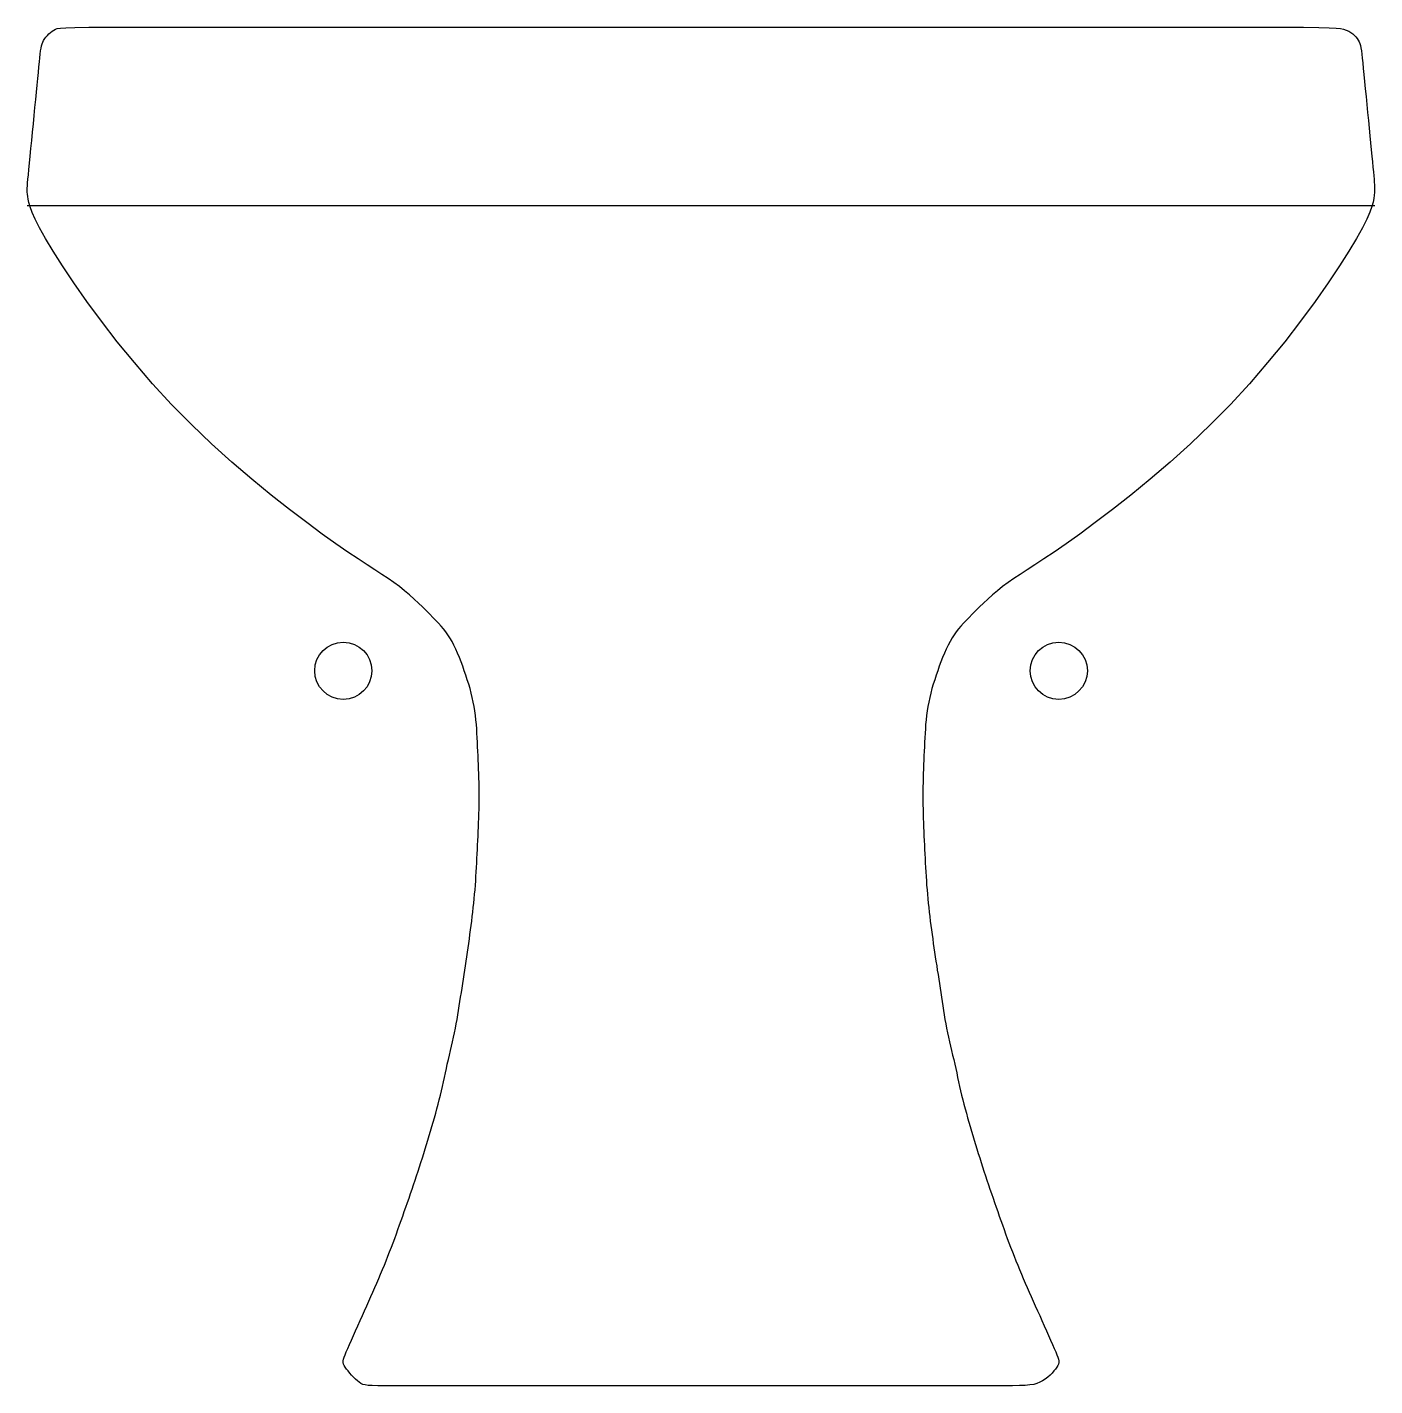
# Model space of a CAD drawing. Extents: x -850.434 to -850.057, y 508.586 to 508.966.
import ezdxf

# ---------------------------------------------------------------- set-up
doc = ezdxf.new("R2010")
doc.units = 0
doc.header["$LTSCALE"] = 50
doc.header["$MEASUREMENT"] = 0
for name, color, linetype in [('A-PECAS', 2, 'CONTINUOUS'), ('A-PEÇAS', 2, 'CONTINUOUS'), ('ESC1-50', 1, 'CONTINUOUS')]:
    doc.layers.add(name, color=color, linetype=linetype)

# ---------------------------------------------------------------- blocks, each defined once
blk = doc.blocks.new('B-9-F')
at = {"layer": 'A-PECAS'}
blk.add_lwpolyline([(-0.04713, 0), (-0.05291, 0), (-0.05856, 0), (-0.06403, 0), (-0.06922, 0), (-0.07406, 0), (-0.07846, 0), (-0.08235, 0), (-0.08564, 0), (-0.08829, 0), (-0.09035, 0.00002), (-0.09191, 0.00005), (-0.09308, 0.00012), (-0.09393, 0.00024), (-0.09457, 0.00041), (-0.09507, 0.00066), (-0.09554, 0.00098), (-0.09603, 0.00139), (-0.09657, 0.00187), (-0.09712, 0.00241), (-0.09767, 0.00298), (-0.09819, 0.00356), (-0.09868, 0.00415), (-0.09911, 0.0047), (-0.09947, 0.00522), (-0.09974, 0.00568), (-0.09992, 0.0061), (-0.1, 0.00652), (-0.1, 0.00696), (-0.09992, 0.00745), (-0.09975, 0.00802), (-0.09949, 0.00869), (-0.09916, 0.0095), (-0.09875, 0.01046), (-0.09827, 0.01155), (-0.09774, 0.01276), (-0.09717, 0.01406), (-0.09656, 0.01542), (-0.09593, 0.01682), (-0.0953, 0.01823), (-0.09467, 0.01963), (-0.09405, 0.021), (-0.09345, 0.02234), (-0.09286, 0.02366), (-0.09228, 0.02495), (-0.09172, 0.02623), (-0.09116, 0.02749), (-0.09062, 0.02875), (-0.09008, 0.03), (-0.08956, 0.03125), (-0.08904, 0.0325), (-0.08852, 0.03375), (-0.08802, 0.035), (-0.08752, 0.03625), (-0.08704, 0.0375), (-0.08656, 0.03875), (-0.08608, 0.04), (-0.08562, 0.04125), (-0.08516, 0.0425), (-0.08471, 0.04375), (-0.08426, 0.045), (-0.08382, 0.04625), (-0.08338, 0.0475), (-0.08294, 0.04875), (-0.0825, 0.05), (-0.08206, 0.05125), (-0.08163, 0.0525), (-0.08119, 0.05375), (-0.08076, 0.055), (-0.08033, 0.05625), (-0.07991, 0.0575), (-0.07949, 0.05875), (-0.07908, 0.06), (-0.07868, 0.06125), (-0.07829, 0.0625), (-0.0779, 0.06375), (-0.07751, 0.065), (-0.07713, 0.06625), (-0.07675, 0.0675), (-0.07638, 0.06875), (-0.076, 0.07), (-0.07563, 0.07125), (-0.07525, 0.0725), (-0.07488, 0.07375), (-0.07452, 0.075), (-0.07417, 0.07625), (-0.07382, 0.0775), (-0.07349, 0.07875), (-0.07317, 0.08), (-0.07286, 0.08125), (-0.07257, 0.0825), (-0.07229, 0.08375), (-0.07201, 0.085), (-0.07174, 0.08625), (-0.07147, 0.0875), (-0.07119, 0.08875), (-0.07092, 0.09), (-0.07063, 0.09125), (-0.07034, 0.0925), (-0.07005, 0.09375), (-0.06976, 0.095), (-0.06947, 0.09625), (-0.06919, 0.0975), (-0.06892, 0.09875), (-0.06867, 0.1), (-0.06842, 0.10125), (-0.0682, 0.1025), (-0.06798, 0.10375), (-0.06777, 0.105), (-0.06757, 0.10625), (-0.06738, 0.1075), (-0.06719, 0.10875), (-0.067, 0.11), (-0.06681, 0.11125), (-0.06662, 0.1125), (-0.06644, 0.11375), (-0.06625, 0.115), (-0.06606, 0.11625), (-0.06587, 0.1175), (-0.06569, 0.11875), (-0.0655, 0.12), (-0.06531, 0.12125), (-0.06513, 0.1225), (-0.06494, 0.12375), (-0.06476, 0.125), (-0.06458, 0.12625), (-0.06441, 0.1275), (-0.06424, 0.12875), (-0.06408, 0.13), (-0.06393, 0.13125), (-0.06379, 0.1325), (-0.06365, 0.13375), (-0.06352, 0.135), (-0.0634, 0.13625), (-0.06329, 0.1375), (-0.06318, 0.13875), (-0.06308, 0.14), (-0.06299, 0.14125), (-0.06291, 0.1425), (-0.06283, 0.14375), (-0.06276, 0.145), (-0.06269, 0.14625), (-0.06263, 0.1475), (-0.06256, 0.14875), (-0.0625, 0.15), (-0.06244, 0.15125), (-0.06238, 0.1525), (-0.06232, 0.15375), (-0.06226, 0.155), (-0.06221, 0.15625), (-0.06216, 0.1575), (-0.06212, 0.15875), (-0.06208, 0.16), (-0.06206, 0.16125), (-0.06204, 0.1625), (-0.06202, 0.16375), (-0.06202, 0.165), (-0.06202, 0.16625), (-0.06204, 0.1675), (-0.06206, 0.16875), (-0.06208, 0.17), (-0.06212, 0.17125), (-0.06216, 0.1725), (-0.06221, 0.17375), (-0.06226, 0.175), (-0.06232, 0.17625), (-0.06238, 0.1775), (-0.06244, 0.17875), (-0.0625, 0.18), (-0.06256, 0.18125), (-0.06263, 0.1825), (-0.06271, 0.18375), (-0.0628, 0.185), (-0.06291, 0.18625), (-0.06305, 0.1875), (-0.06322, 0.18875), (-0.06342, 0.19), (-0.06365, 0.19125), (-0.06393, 0.1925), (-0.06424, 0.19375), (-0.06457, 0.195), (-0.06494, 0.19625), (-0.06533, 0.1975), (-0.06574, 0.19875), (-0.06617, 0.2), (-0.06661, 0.20125), (-0.06707, 0.20249), (-0.06755, 0.20371), (-0.06804, 0.2049), (-0.06855, 0.20605), (-0.06907, 0.20715), (-0.06961, 0.20819), (-0.07017, 0.20917), (-0.07074, 0.21007), (-0.07133, 0.21091), (-0.07196, 0.21172), (-0.07262, 0.2125), (-0.07334, 0.21328), (-0.0741, 0.21409), (-0.07493, 0.21493), (-0.07583, 0.21583), (-0.07681, 0.21681), (-0.07786, 0.21785), (-0.079, 0.21894), (-0.08021, 0.22006), (-0.0815, 0.22121), (-0.08286, 0.22237), (-0.08431, 0.22353), (-0.08583, 0.22467), (-0.08744, 0.22579), (-0.08919, 0.22694), (-0.09114, 0.22819), (-0.09334, 0.22961), (-0.09585, 0.23126), (-0.09874, 0.2332), (-0.10206, 0.2355), (-0.10588, 0.23822), (-0.11021, 0.24142), (-0.11501, 0.24507), (-0.12016, 0.24914), (-0.12558, 0.25359), (-0.13117, 0.25838), (-0.13683, 0.26348), (-0.14247, 0.26886), (-0.148, 0.27447), (-0.15333, 0.28027), (-0.1584, 0.28617), (-0.16317, 0.29204), (-0.16761, 0.29779), (-0.17167, 0.30331), (-0.1753, 0.30849), (-0.17847, 0.31322), (-0.18113, 0.31739), (-0.18325, 0.32092), (-0.18489, 0.32385), (-0.18611, 0.32626), (-0.18698, 0.3282), (-0.18756, 0.32974), (-0.18792, 0.33096), (-0.18812, 0.33191), (-0.18822, 0.33268), (-0.1883, 0.33332), (-0.18834, 0.33388), (-0.18836, 0.33443), (-0.18835, 0.33501), (-0.18831, 0.33567), (-0.18825, 0.33648), (-0.18816, 0.33747), (-0.18804, 0.33871), (-0.18789, 0.34022), (-0.18772, 0.34198), (-0.18753, 0.34395), (-0.18732, 0.34608), (-0.1871, 0.34832), (-0.18687, 0.35064), (-0.18664, 0.35298), (-0.18642, 0.3553), (-0.1862, 0.35756), (-0.18598, 0.35974), (-0.18578, 0.36183), (-0.18558, 0.36381), (-0.1854, 0.36565), (-0.18524, 0.36736), (-0.18509, 0.3689), (-0.18495, 0.37027), (-0.18483, 0.37146), (-0.18473, 0.37247), (-0.18462, 0.37334), (-0.1845, 0.37409), (-0.18437, 0.37474), (-0.1842, 0.37531), (-0.184, 0.37582), (-0.18376, 0.37631), (-0.18346, 0.37679), (-0.18311, 0.37725), (-0.18272, 0.37769), (-0.1823, 0.37811), (-0.18185, 0.3785), (-0.18139, 0.37884), (-0.18093, 0.37915), (-0.18046, 0.3794), (-0.17994, 0.3796), (-0.17909, 0.37975), (-0.17756, 0.37985), (-0.17503, 0.37992), (-0.17115, 0.37997), (-0.16557, 0.37999), (-0.15797, 0.38), (-0.14799, 0.38), (-0.13542, 0.38), (-0.12049, 0.38), (-0.10355, 0.38), (-0.08494, 0.38), (-0.06501, 0.38), (-0.04412, 0.38), (-0.0226, 0.38), (-0.00082, 0.38), (0.0209, 0.38), (0.04223, 0.38), (0.06286, 0.38), (0.08249, 0.38), (0.1008, 0.38), (0.11748, 0.38), (0.13223, 0.38), (0.14473, 0.38), (0.15478, 0.38), (0.16258, 0.37999), (0.16844, 0.37997), (0.17269, 0.37992), (0.17562, 0.37985), (0.17754, 0.37975), (0.17878, 0.3796), (0.17964, 0.3794), (0.18038, 0.37915), (0.18105, 0.37884), (0.18165, 0.3785), (0.1822, 0.37812), (0.18267, 0.37771), (0.18309, 0.37727), (0.18345, 0.37682), (0.18375, 0.37637), (0.184, 0.3759), (0.18419, 0.3754), (0.18436, 0.37484), (0.18449, 0.37419), (0.18461, 0.37341), (0.18473, 0.37248), (0.18484, 0.37137), (0.18497, 0.37004), (0.18513, 0.36849), (0.1853, 0.36672), (0.18549, 0.36479), (0.18569, 0.36273), (0.1859, 0.36057), (0.18612, 0.35835), (0.18634, 0.35612), (0.18655, 0.3539), (0.18677, 0.35173), (0.18697, 0.34964), (0.18717, 0.34764), (0.18735, 0.34574), (0.18753, 0.34396), (0.18769, 0.34233), (0.18783, 0.34085), (0.18796, 0.33955), (0.18807, 0.33843), (0.18815, 0.33747), (0.18822, 0.33663), (0.18827, 0.33588), (0.18829, 0.33517), (0.18828, 0.33448), (0.18825, 0.33377), (0.18819, 0.333), (0.1881, 0.33213), (0.1879, 0.33109), (0.18755, 0.32982), (0.18698, 0.32824), (0.18611, 0.32627), (0.18489, 0.32386), (0.18325, 0.32092), (0.18113, 0.31739), (0.17847, 0.31322), (0.1753, 0.30849), (0.17167, 0.30331), (0.16761, 0.29779), (0.16317, 0.29204), (0.1584, 0.28617), (0.15333, 0.28027), (0.148, 0.27447), (0.14247, 0.26886), (0.13683, 0.26348), (0.13117, 0.25838), (0.12558, 0.25359), (0.12016, 0.24914), (0.11501, 0.24507), (0.11021, 0.24142), (0.10588, 0.23822), (0.10206, 0.2355), (0.09874, 0.2332), (0.09585, 0.23126), (0.09334, 0.22961), (0.09114, 0.22819), (0.08919, 0.22694), (0.08744, 0.22579), (0.08583, 0.22467), (0.08431, 0.22353), (0.08286, 0.22237), (0.0815, 0.22121), (0.08021, 0.22006), (0.079, 0.21894), (0.07786, 0.21785), (0.07681, 0.21681), (0.07583, 0.21583), (0.07493, 0.21493), (0.0741, 0.21409), (0.07334, 0.21328), (0.07263, 0.2125), (0.07196, 0.21172), (0.07133, 0.21091), (0.07074, 0.21007), (0.07017, 0.20917), (0.06961, 0.20819), (0.06907, 0.20715), (0.06855, 0.20605), (0.06804, 0.2049), (0.06755, 0.20371), (0.06707, 0.20249), (0.06661, 0.20125), (0.06617, 0.2), (0.06574, 0.19875), (0.06533, 0.1975), (0.06494, 0.19625), (0.06457, 0.195), (0.06424, 0.19375), (0.06393, 0.1925), (0.06365, 0.19125), (0.06342, 0.19), (0.06322, 0.18875), (0.06305, 0.1875), (0.06291, 0.18625), (0.0628, 0.185), (0.06271, 0.18375), (0.06263, 0.1825), (0.06256, 0.18125), (0.0625, 0.18), (0.06244, 0.17875), (0.06238, 0.1775), (0.06232, 0.17625), (0.06226, 0.175), (0.06221, 0.17375), (0.06216, 0.1725), (0.06212, 0.17125), (0.06208, 0.17), (0.06206, 0.16875), (0.06204, 0.1675), (0.06202, 0.16625), (0.06202, 0.165), (0.06202, 0.16375), (0.06204, 0.1625), (0.06206, 0.16125), (0.06208, 0.16), (0.06212, 0.15875), (0.06216, 0.1575), (0.06221, 0.15625), (0.06226, 0.155), (0.06232, 0.15375), (0.06238, 0.1525), (0.06244, 0.15125), (0.0625, 0.15), (0.06256, 0.14875), (0.06263, 0.1475), (0.06269, 0.14625), (0.06276, 0.145), (0.06283, 0.14375), (0.06291, 0.1425), (0.06299, 0.14125), (0.06308, 0.14), (0.06318, 0.13875), (0.06329, 0.1375), (0.0634, 0.13625), (0.06352, 0.135), (0.06365, 0.13375), (0.06379, 0.1325), (0.06393, 0.13125), (0.06408, 0.13), (0.06424, 0.12875), (0.06441, 0.1275), (0.06458, 0.12625), (0.06476, 0.125), (0.06494, 0.12375), (0.06513, 0.1225), (0.06531, 0.12125), (0.0655, 0.12), (0.06569, 0.11875), (0.06588, 0.1175), (0.06606, 0.11625), (0.06625, 0.115), (0.06644, 0.11375), (0.06663, 0.1125), (0.06681, 0.11125), (0.067, 0.11), (0.06719, 0.10875), (0.06738, 0.1075), (0.06757, 0.10625), (0.06777, 0.105), (0.06798, 0.10375), (0.0682, 0.1025), (0.06842, 0.10125), (0.06867, 0.1), (0.06892, 0.09875), (0.06919, 0.0975), (0.06947, 0.09625), (0.06976, 0.095), (0.07005, 0.09375), (0.07034, 0.0925), (0.07063, 0.09125), (0.07092, 0.09), (0.07119, 0.08875), (0.07147, 0.0875), (0.07174, 0.08625), (0.07201, 0.085), (0.07229, 0.08375), (0.07257, 0.0825), (0.07286, 0.08125), (0.07317, 0.08), (0.07349, 0.07875), (0.07382, 0.0775), (0.07417, 0.07625), (0.07452, 0.075), (0.07488, 0.07375), (0.07525, 0.0725), (0.07563, 0.07125), (0.076, 0.07), (0.07638, 0.06875), (0.07675, 0.0675), (0.07713, 0.06625), (0.07751, 0.065), (0.0779, 0.06375), (0.07829, 0.0625), (0.07868, 0.06125), (0.07908, 0.06), (0.07949, 0.05875), (0.07991, 0.0575), (0.08033, 0.05625), (0.08076, 0.055), (0.08119, 0.05375), (0.08163, 0.0525), (0.08206, 0.05125), (0.0825, 0.05), (0.08294, 0.04875), (0.08338, 0.0475), (0.08382, 0.04625), (0.08426, 0.045), (0.08471, 0.04375), (0.08516, 0.0425), (0.08562, 0.04125), (0.08608, 0.04), (0.08656, 0.03875), (0.08704, 0.0375), (0.08752, 0.03625), (0.08802, 0.035), (0.08852, 0.03375), (0.08904, 0.0325), (0.08956, 0.03125), (0.09008, 0.03), (0.09062, 0.02875), (0.09116, 0.02749), (0.09172, 0.02623), (0.09228, 0.02495), (0.09286, 0.02366), (0.09345, 0.02234), (0.09405, 0.021), (0.09467, 0.01963), (0.0953, 0.01823), (0.09593, 0.01682), (0.09656, 0.01542), (0.09717, 0.01406), (0.09774, 0.01276), (0.09827, 0.01155), (0.09875, 0.01046), (0.09916, 0.0095), (0.09949, 0.00869), (0.09975, 0.00802), (0.09992, 0.00745), (0.1, 0.00696), (0.1, 0.00652), (0.09992, 0.0061), (0.09974, 0.00568), (0.09947, 0.00522), (0.09911, 0.0047), (0.09867, 0.00415), (0.09815, 0.00356), (0.09756, 0.00298), (0.09692, 0.00241), (0.09622, 0.00187), (0.09549, 0.00139), (0.09472, 0.00098), (0.09391, 0.00066), (0.09301, 0.00041), (0.09195, 0.00024), (0.09066, 0.00012), (0.08907, 0.00005), (0.0871, 0.00002), (0.0847, 0), (0.08179, 0), (0.07833, 0), (0.07436, 0), (0.06995, 0), (0.06519, 0), (0.06014, 0), (0.05487, 0), (0.04946, 0), (0.04397, 0), (0.03848, 0), (0.03297, 0), (0.02745, 0), (0.02191, 0), (0.01635, 0), (0.01075, 0), (0.0051, 0), (-0.00059, 0), (-0.00633, 0), (-0.01211, 0), (-0.01793, 0), (-0.02377, 0), (-0.02962, 0), (-0.03548, 0), (-0.04132, 0)], close=True, dxfattribs=at)
at = {"layer": 'ESC1-50'}
blk.add_lwpolyline([(0.18836, 0.33), (0, 0.33), (-0.18836, 0.33)], dxfattribs=at)
for centre in [(-0.1, 0.2), (0.1, 0.2)]:
    blk.add_circle(centre, 0.008, dxfattribs=at)

msp = doc.modelspace()

# ---------------------------------------------------------------- block references
at = {"layer": 'A-PEÇAS'}
msp.add_blockref('B-9-F', (-850.24535, 508.58644), dxfattribs=at)

doc.saveas('drawing.dxf')
